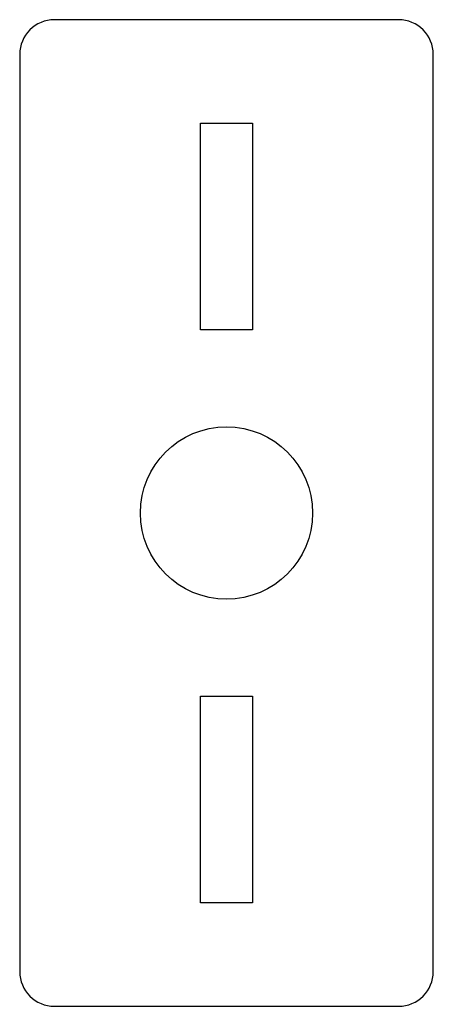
# Model space of a CAD drawing. Header units: millimetres. Extents: x -6 to 6, y -14.3 to 14.3.
import ezdxf

# ---------------------------------------------------------------- set-up
doc = ezdxf.new("R2010")
doc.units = ezdxf.units.MM
doc.layers.get('0').update_dxf_attribs({"linetype": 'CONTINUOUS'})

msp = doc.modelspace()

# ---------------------------------------------------------------- linework, layer by layer
msp.add_lwpolyline([(-5, 14.3135, 0.4142136), (-6, 13.3135), (-6, -13.3135, 0.4142136), (-5, -14.3135), (5, -14.3135, 0.4142136), (6, -13.3135), (6, 13.3135, 0.4142136), (5, 14.3135)], format="xyb", close=True)
for points in [[(0.75, 11.3135), (0.75, 5.3135), (-0.75, 5.3135), (-0.75, 11.3135)], [(-0.75, -5.3135), (0.75, -5.3135), (0.75, -11.3135), (-0.75, -11.3135)]]:
    msp.add_lwpolyline(points, close=True)
msp.add_circle((0, 0), 2.5)

doc.saveas('drawing.dxf')
